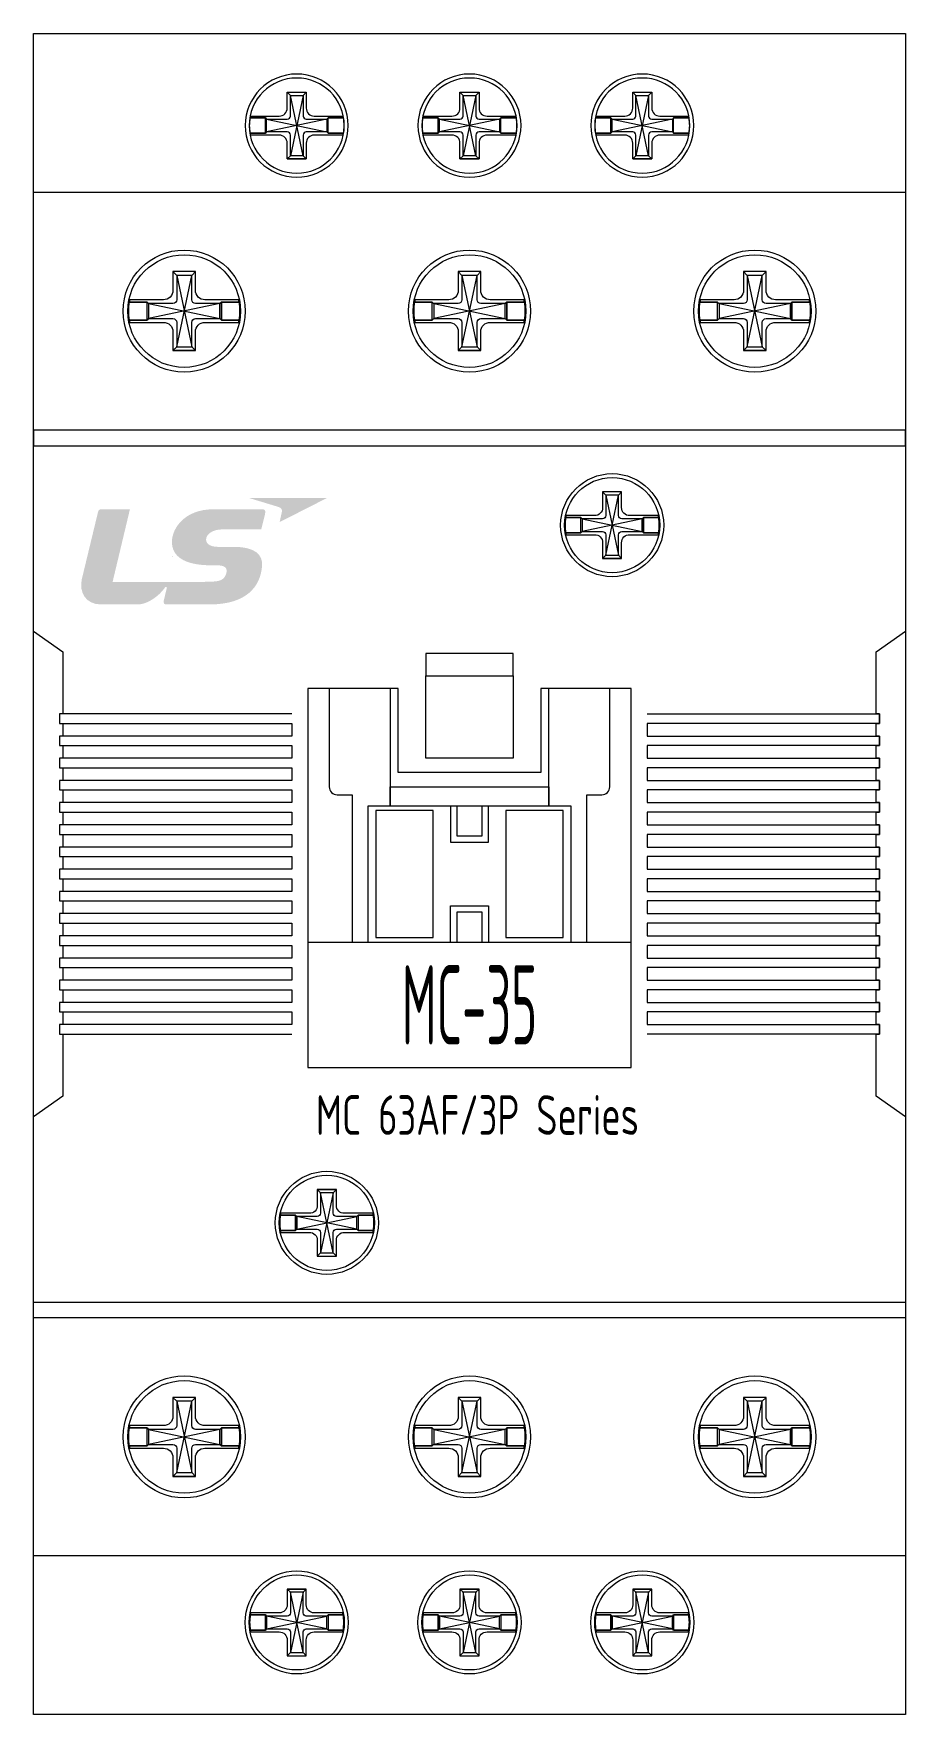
# Model space of a CAD drawing. Header units: millimetres. Extents: x -59 to -4, y -53 to 53.
import ezdxf
from ezdxf.enums import TextEntityAlignment as Align

# ---------------------------------------------------------------- set-up
doc = ezdxf.new("R2010")
doc.units = ezdxf.units.MM
doc.header["$MEASUREMENT"] = 0
doc.styles.add('WD_IEC', font='ISOCP2.shx', dxfattribs={"width": 0.9})

# ---------------------------------------------------------------- blocks, each defined once
blk = doc.blocks.new('Vis MC LS')
at = {"color": 141, "linetype": 'ByBlock', "lineweight": 9, "ltscale": 0.25, "true_color": 0x40d9ff}
for points in [[(1.9, 0.4), (1.98, 0.48), (2.93, 0.48, 0.010278), (2.907, 0.6), (1.105, 0.6, -0.421433), (0.6, 1.105), (0.6, 2.1), (0, 2.1), (-0.6, 2.1), (-0.6, 1.105, -0.421433), (-1.105, 0.6), (-2.907, 0.6, 0.010278), (-2.93, 0.48), (-1.98, 0.48), (-1.9, 0.4), (-1.9, 0), (-1.9, -0.4), (-1.98, -0.48), (-2.93, -0.48, 0.010278), (-2.907, -0.6), (-1.105, -0.6, -0.421433), (-0.6, -1.105), (-0.6, -2.1), (0, -2.1), (0.6, -2.1), (0.6, -1.105, -0.421433), (1.105, -0.6), (2.907, -0.6, 0.010278), (2.93, -0.48), (1.98, -0.48), (1.9, -0.4), (1.9, 0)], [(1.9, 0), (1.9, 0.4), (0.602, 0.4, -0.396442), (0.4, 0.602), (0.4, 1.9), (-0.4, 1.9), (-0.4, 0.602, -0.396442), (-0.602, 0.4), (-1.9, 0.4), (-1.9, 0), (-1.9, -0.4), (-0.602, -0.4, -0.396442), (-0.4, -0.602), (-0.4, -1.9), (0.4, -1.9), (0.4, -0.602, -0.396442), (0.602, -0.4), (1.9, -0.4)], [(-1.98, 0.48), (-2.93, 0.48, 0.040624), (-2.969, 0, 0.040624), (-2.93, -0.48), (-1.98, -0.48)], [(2.93, 0.48), (1.98, 0.48), (1.98, -0.48), (2.93, -0.48, 0.040624), (2.969, 0, 0.040624)]]:
    blk.add_lwpolyline(points, format="xyb", close=True, dxfattribs=at)
for points in [[(-0.6, 2.1), (-0.4, 1.9), (0.4, -1.9), (0.6, -2.1), (-0.6, -2.1), (-0.4, -1.9), (0.4, 1.9), (0.6, 2.1), (-0.6, 2.1)], [(-1.98, 0.48), (-1.9, 0.4), (1.9, -0.4), (1.98, -0.48), (1.98, 0.48), (1.9, 0.4), (-1.9, -0.4), (-1.98, -0.48), (-1.98, 0.48)]]:
    blk.add_lwpolyline(points, dxfattribs=at)
at = {"color": 31, "linetype": 'ByBlock', "lineweight": 9, "ltscale": 0.25, "true_color": 0xffbf69}
for radius in [3.25, 3]:
    blk.add_circle((0, 0), radius, dxfattribs=at)
blk = doc.blocks.new('*U3')
h = blk.add_hatch(color=10)
edge = h.paths.add_edge_path()
edge.add_spline(control_points=[(10.5597, 6.7227), (10.5597, 6.7227), (15.5292, 6.7227), (15.5292, 6.7227), (15.5292, 6.7227), (12.5227, 5.194), (12.5227, 5.194), (12.5227, 5.194), (12.6282, 5.6846), (12.6608, 5.831), (12.6957, 5.9856), (12.6412, 6.0887), (12.451, 6.1474), (12.2549, 6.2072), (10.5597, 6.7227), (10.5597, 6.7227)], knot_values=[0, 0, 0, 0, 1, 1, 1, 2, 2, 2, 3, 3, 3, 4, 4, 4, 5, 5, 5, 5], degree=3, periodic=0)
h = blk.add_hatch(color=152)
edge = h.paths.add_edge_path()
edge.add_spline(control_points=[(8.564, 2.4685), (8.9563, 2.4685), (9.1808, 2.3695), (9.1808, 2.1071), (9.1808, 1.9364), (9.0647, 1.7112), (8.9598, 1.6289), (8.7187, 1.4434), (8.5071, 1.4239), (7.3804, 1.4239), (7.3804, 1.4239), (1.9845, 1.4239), (1.9845, 1.4239), (1.9845, 1.4239), (3.0765, 6), (3.0765, 6), (3.0765, 6), (1.2699, 6), (1.2699, 6), (1.1455, 6), (1.099, 5.9656), (1.0613, 5.8181), (1.0613, 5.8181), (0.0442, 1.6058), (0.0442, 1.6058), (-0.1471, 0.7691), (0.2857, 0), (1.2486, 0), (2.2111, 0), (2.7619, 0), (3.5799, 0), (4.1541, 0), (4.8861, 0.4936), (5.2879, 1.0618), (5.3385, 1.1329), (5.4271, 1.146), (5.3916, 0.9943), (5.3208, 0.6944), (5.236, 0.3324), (5.2144, 0.2429), (5.1738, 0.067), (5.266, 0), (5.3495, 0), (5.3495, 0), (7.4326, 0), (8.0953, 0), (10.4251, 0), (11.3139, 1.1151), (11.4147, 2.4436), (11.4656, 3.1179), (10.9845, 3.6322), (9.6483, 3.6322), (9.6483, 3.6322), (8.9865, 3.6322), (8.6221, 3.6322), (8.2547, 3.6322), (7.8802, 3.7638), (7.8802, 4.0914), (7.8802, 4.4268), (8.308, 4.7296), (8.8585, 4.7296), (8.8585, 4.7296), (11.3596, 4.7296), (11.3596, 4.7296), (11.3596, 4.7296), (11.5587, 5.5206), (11.6019, 5.7037), (11.6558, 5.9342), (11.5877, 6), (11.4182, 6), (11.4182, 6), (8.3288, 6), (8.3288, 6), (6.5328, 6), (5.7269, 4.8013), (5.7269, 3.9445), (5.7269, 3.0871), (6.4178, 2.4697), (8.1984, 2.4697), (8.1984, 2.4697), (8.564, 2.4685), (8.564, 2.4685)], knot_values=[0, 0, 0, 0, 1, 1, 1, 2, 2, 2, 3, 3, 3, 4, 4, 4, 5, 5, 5, 6, 6, 6, 7, 7, 7, 8, 8, 8, 9, 9, 9, 10, 10, 10, 11, 11, 11, 12, 12, 12, 13, 13, 13, 14, 14, 14, 15, 15, 15, 16, 16, 16, 17, 17, 17, 18, 18, 18, 19, 19, 19, 20, 20, 20, 21, 21, 21, 22, 22, 22, 23, 23, 23, 24, 24, 24, 25, 25, 25, 26, 26, 26, 27, 27, 27, 27], degree=3, periodic=0)
at = {"layer": 'Defpoints', "color": 2, "linetype": 'ByBlock', "lineweight": 9}
blk.add_line((5.7544, 3), (5.7544, 3), dxfattribs=at)
blk = doc.blocks.new('*U5')
at = {"color": 150, "linetype": 'ByBlock', "lineweight": 9, "ltscale": 0.5}
blk.add_line((17.3, -4.3), (37.7, -4.3), dxfattribs=at)
at = {"color": 0, "linetype": 'ByBlock', "lineweight": 18, "ltscale": 0.5}
for points in [[(55, -53), (0, -53), (0, 53), (55, 53)], [(0, 43), (55, 43), (55, -43), (0, -43)]]:
    blk.add_lwpolyline(points, close=True, dxfattribs=at)
at = {"color": 0, "linetype": 'ByBlock', "lineweight": 9, "ltscale": 0.5}
for points in [[(0, 27), (55, 27), (55, 28), (0, 28)], [(0, -27), (55, -27), (55, -28), (0, -28)]]:
    blk.add_lwpolyline(points, close=True, dxfattribs=at)
for points in [[(0, 15.31), (1.84, 14.01), (1.84, 10.1), (1.64, 10.1), (1.64, 9.5), (1.84, 9.5), (1.84, 8.7), (1.64, 8.7), (1.64, 8.1), (1.84, 8.1), (1.84, 7.3), (1.64, 7.3), (1.64, 6.7), (1.84, 6.7), (1.84, 5.9), (1.64, 5.9), (1.64, 5.3), (1.84, 5.3), (1.84, 4.5), (1.64, 4.5), (1.64, 3.9), (1.84, 3.9), (1.84, 3.1), (1.64, 3.1), (1.64, 2.5), (1.84, 2.5), (1.84, 1.7), (1.64, 1.7), (1.64, 1.1), (1.84, 1.1), (1.84, 0.3), (1.64, 0.3), (1.64, 0), (1.64, -0.3), (1.84, -0.3), (1.84, -1.1), (1.64, -1.1), (1.64, -1.7), (1.84, -1.7), (1.84, -2.5), (1.64, -2.5), (1.64, -3.1), (1.84, -3.1), (1.84, -3.9), (1.64, -3.9), (1.64, -4.5), (1.84, -4.5), (1.84, -5.3), (1.64, -5.3), (1.64, -5.9), (1.84, -5.9), (1.84, -6.7), (1.64, -6.7), (1.64, -7.3), (1.84, -7.3), (1.84, -8.1), (1.64, -8.1), (1.64, -8.7), (1.84, -8.7), (1.84, -9.5), (1.64, -9.5), (1.64, -10.1), (1.84, -10.1), (1.84, -14.01), (0, -15.31)], [(55, -15.31), (53.16, -14.01), (53.16, -10.1), (53.36, -10.1), (53.36, -9.5), (53.16, -9.5), (53.16, -8.7), (53.36, -8.7), (53.36, -8.1), (53.16, -8.1), (53.16, -7.3), (53.36, -7.3), (53.36, -6.7), (53.16, -6.7), (53.16, -5.9), (53.36, -5.9), (53.36, -5.3), (53.16, -5.3), (53.16, -4.5), (53.36, -4.5), (53.36, -3.9), (53.16, -3.9), (53.16, -3.1), (53.36, -3.1), (53.36, -2.5), (53.16, -2.5), (53.16, -1.7), (53.36, -1.7), (53.36, -1.1), (53.16, -1.1), (53.16, -0.3), (53.36, -0.3), (53.36, 0), (53.36, 0.3), (53.16, 0.3), (53.16, 1.1), (53.36, 1.1), (53.36, 1.7), (53.16, 1.7), (53.16, 2.5), (53.36, 2.5), (53.36, 3.1), (53.16, 3.1), (53.16, 3.9), (53.36, 3.9), (53.36, 4.5), (53.16, 4.5), (53.16, 5.3), (53.36, 5.3), (53.36, 5.9), (53.16, 5.9), (53.16, 6.7), (53.36, 6.7), (53.36, 7.3), (53.16, 7.3), (53.16, 8.1), (53.36, 8.1), (53.36, 8.7), (53.16, 8.7), (53.16, 9.5), (53.36, 9.5), (53.36, 10.1), (53.16, 10.1), (53.16, 14.01), (55, 15.31)], [(16.3, 10.1), (1.64, 10.1), (1.64, 9.5), (16.3, 9.5), (16.3, 8.7), (1.64, 8.7), (1.64, 8.1), (16.3, 8.1), (16.3, 7.3), (1.64, 7.3), (1.64, 6.7), (16.3, 6.7), (16.3, 5.9), (1.64, 5.9), (1.64, 5.3), (16.3, 5.3), (16.3, 4.5), (1.64, 4.5), (1.64, 3.9), (16.3, 3.9), (16.3, 3.1), (1.64, 3.1), (1.64, 2.5), (16.3, 2.5), (16.3, 1.7), (1.64, 1.7), (1.64, 1.1), (16.3, 1.1), (16.3, 0.3), (1.64, 0.3), (1.64, -0.3), (16.3, -0.3), (16.3, -1.1), (1.64, -1.1), (1.64, -1.7), (16.3, -1.7), (16.3, -2.5), (1.64, -2.5), (1.64, -3.1), (16.3, -3.1), (16.3, -3.9), (1.64, -3.9), (1.64, -4.5), (16.3, -4.5), (16.3, -5.3), (1.64, -5.3), (1.64, -5.9), (16.3, -5.9), (16.3, -6.7), (1.64, -6.7), (1.64, -7.3), (16.3, -7.3), (16.3, -8.1), (1.64, -8.1), (1.64, -8.7), (16.3, -8.7), (16.3, -9.5), (1.64, -9.5), (1.64, -10.1), (16.3, -10.1)], [(38.7, 10.1), (53.36, 10.1), (53.36, 9.5), (38.7, 9.5), (38.7, 8.7), (53.36, 8.7), (53.36, 8.1), (38.7, 8.1), (38.7, 7.3), (53.36, 7.3), (53.36, 6.7), (38.7, 6.7), (38.7, 5.9), (53.36, 5.9), (53.36, 5.3), (38.7, 5.3), (38.7, 4.5), (53.36, 4.5), (53.36, 3.9), (38.7, 3.9), (38.7, 3.1), (53.36, 3.1), (53.36, 2.5), (38.7, 2.5), (38.7, 1.7), (53.36, 1.7), (53.36, 1.1), (38.7, 1.1), (38.7, 0.3), (53.36, 0.3), (53.36, -0.3), (38.7, -0.3), (38.7, -1.1), (53.36, -1.1), (53.36, -1.7), (38.7, -1.7), (38.7, -2.5), (53.36, -2.5), (53.36, -3.1), (38.7, -3.1), (38.7, -3.9), (53.36, -3.9), (53.36, -4.5), (38.7, -4.5), (38.7, -5.3), (53.36, -5.3), (53.36, -5.9), (38.7, -5.9), (38.7, -6.7), (53.36, -6.7), (53.36, -7.3), (38.7, -7.3), (38.7, -8.1), (53.36, -8.1), (53.36, -8.7), (38.7, -8.7), (38.7, -9.5), (53.36, -9.5), (53.36, -10.1), (38.7, -10.1)]]:
    blk.add_lwpolyline(points, dxfattribs=at)
at = {"color": 150, "linetype": 'ByBlock', "lineweight": 9, "ltscale": 0.5}
for points in [[(30.25, 12.5), (30.25, 13.9), (24.75, 13.9), (24.75, 12.5), (30.25, 12.5), (30.25, 7.3), (24.75, 7.3), (24.75, 12.5), (30.25, 12.5)], [(22.5, 11.7), (22.5, 4.3), (22.5, 5.5), (32.5, 5.5), (32.5, 4.3), (32.5, 11.7)], [(21.1, -4.3), (21.1, 4.3), (33.9, 4.3), (33.9, -4.3)], [(26.3, 4.3), (26.3, 2), (28.7, 2), (28.7, 4.3)], [(26.7, 4.3), (26.7, 2.4), (28.3, 2.4), (28.3, 4.3)], [(26.3, -4.3), (26.3, -2), (28.7, -2), (28.7, -4.3)], [(28.3, -4.3), (28.3, -2.4), (26.7, -2.4), (26.7, -4.3)]]:
    blk.add_lwpolyline(points, dxfattribs=at)
for points in [[(23, 6.4), (23, 11.7), (17.3, 11.7), (17.3, -12.2), (37.7, -12.2), (37.7, 11.7), (32, 11.7), (32, 6.4)], [(21.6, -4), (25.2, -4), (25.2, 4), (21.6, 4)], [(33.4, -4), (33.4, 4), (29.8, 4), (29.8, -4)]]:
    blk.add_lwpolyline(points, close=True, dxfattribs=at)
blk.add_lwpolyline([(18.65, 11.7), (18.65, 5.5, 0.414214), (19.15, 5), (20.1, 5), (20.1, -4.3), (34.9, -4.3), (34.9, 5), (35.85, 5, 0.414214), (36.35, 5.5), (36.35, 11.7)], format="xyb", dxfattribs=at)
at = {"color": 0, "linetype": 'ByBlock', "lineweight": 9, "ltscale": 0.5, "xscale": -1}
for p in [(16.6, 47.2), (27.5, 47.2), (38.4, 47.2)]:
    blk.add_blockref('Vis MC LS', p, dxfattribs=at)
at = {"color": 0, "linetype": 'ByBlock', "lineweight": 9, "ltscale": 0.5, "xscale": 1.184615384615383, "yscale": 1.184615384615383, "zscale": 1.184615384615383}
for p in [(9.5, 35.5), (27.5, 35.5), (45.5, 35.5), (9.5, -35.5), (27.5, -35.5), (45.5, -35.5)]:
    blk.add_blockref('Vis MC LS', p, dxfattribs=at)
at = {"color": 0, "linetype": 'ByBlock', "lineweight": 9, "ltscale": 0.5}
for name, p in [('Vis MC LS', (36.5, 22)), ('*U3', (3, 17))]:
    blk.add_blockref(name, p, dxfattribs=at)
at = {"color": 0, "linetype": 'ByBlock', "lineweight": 9, "ltscale": 0.5, "rotation": 180}
for p in [(18.5, -22), (16.6, -47.2), (27.5, -47.2), (38.4, -47.2)]:
    blk.add_blockref('Vis MC LS', p, dxfattribs=at)
at = {"color": 111, "linetype": 'ByBlock', "lineweight": 9, "ltscale": 0.5, "true_color": 0x7df5b7, "style": 'WD_IEC', "width": 0.75}
blk.add_text('MC 63AF/3P Series', height=2.5, dxfattribs=at).set_placement((28, -15.2), align=Align.MIDDLE_CENTER)
at = {"color": 1, "linetype": 'ByBlock', "lineweight": -2, "ltscale": 0.5, "style": 'WD_IEC', "width": 0.5, "flags": 12}
blk.add_attdef('TYPE', text='', height=5, dxfattribs=at).set_placement((27.5, -8.25), align=Align.MIDDLE_CENTER)

msp = doc.modelspace()

# ---------------------------------------------------------------- block references
at = {"color": 141, "linetype": 'ByBlock', "lineweight": 9, "ltscale": 0.5, "true_color": 0x40d9ff}
msp.add_blockref('*U5', (-59.5, 0), dxfattribs=at).add_auto_attribs({'TYPE': 'MC-35'})

doc.saveas('drawing.dxf')
